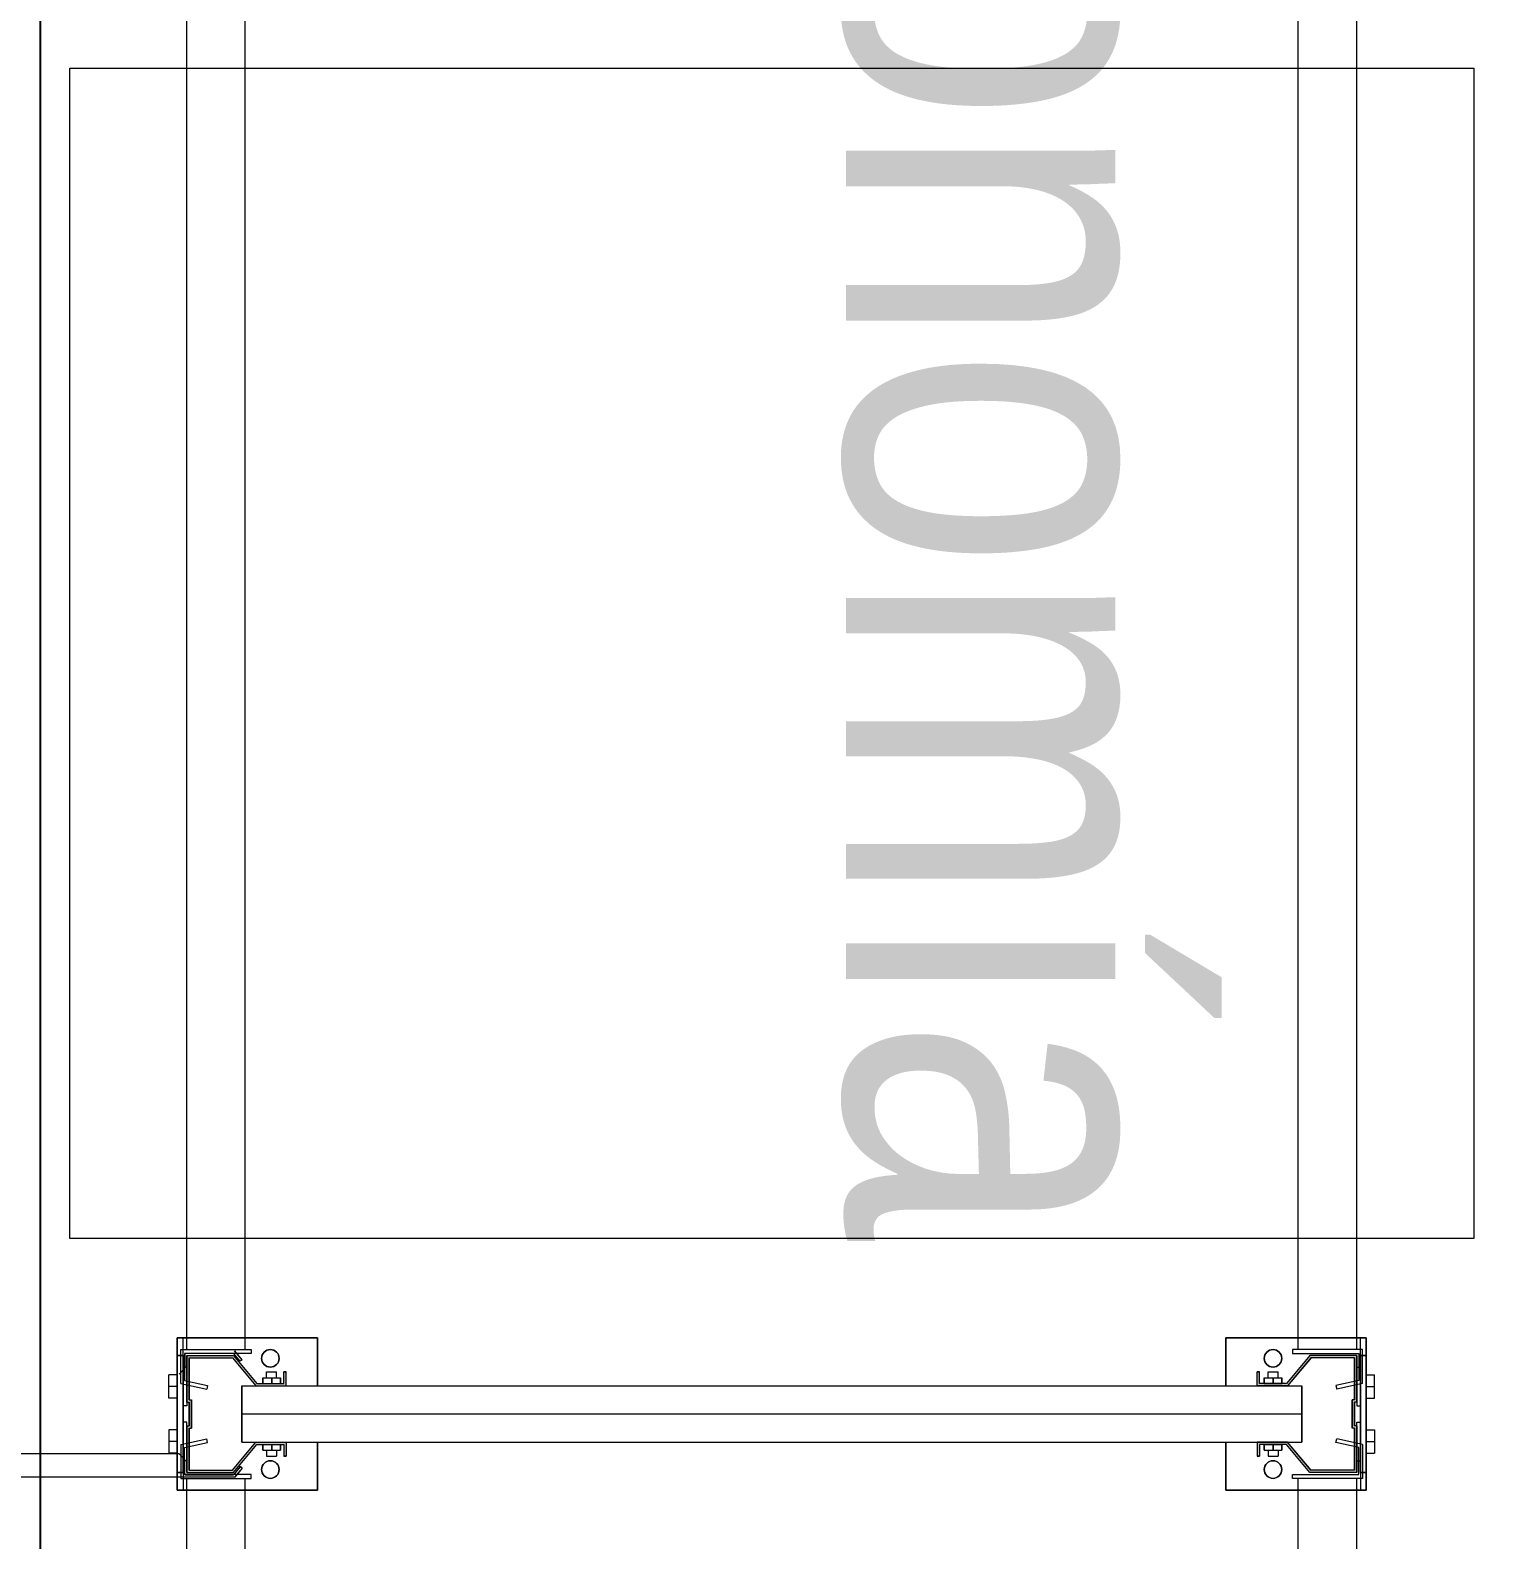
# Model space of a CAD drawing. Header units: metres. Extents: x 0 to 8715937, y -236336 to 216.
# Drawn here: x 122.657 to 123.91, y 85.087 to 86.377 of the extents above; entities that cross this region are included whole.
import ezdxf

# ---------------------------------------------------------------- set-up
doc = ezdxf.new("R2010")
doc.units = ezdxf.units.M
doc.header["$MEASUREMENT"] = 0
for name, color, linetype in [('0-BLOCK-EQUIPAMIENTO', 7, 'Continuous'), ('AAA BAST', 5, 'Continuous'), ('AAA CONECT', 3, 'Continuous'), ('AAA LARG', 1, 'Continuous'), ('AAA PALLETS', 7, 'Continuous'), ('TEXTO', 7, 'Continuous')]:
    doc.layers.add(name, color=color, linetype=linetype)
doc.styles.add('AR', font='arial.ttf')

# ---------------------------------------------------------------- blocks, each defined once
blk = doc.blocks.new('1A MODULO D FTE')
at = {"layer": 'AAA BAST', "lineweight": 5}
for points in [[(-2.34, 0.415), (-2.34, 0.417), (-2.35, 0.417), (-2.35, 0.44), (-2.326, 0.46), (-2.326, 0.5), (-2.366, 0.5), (-2.366, 0.498), (-2.386, 0.498), (-2.386, 0.5), (-2.426, 0.5), (-2.426, 0.46), (-2.402, 0.44), (-2.402, 0.417), (-2.412, 0.417), (-2.412, 0.415), (-2.4, 0.415), (-2.4, 0.4409), (-2.424, 0.4609), (-2.424, 0.498), (-2.388, 0.498), (-2.388, 0.496), (-2.364, 0.496), (-2.364, 0.498), (-2.328, 0.498), (-2.328, 0.4609), (-2.352, 0.4409), (-2.352, 0.415)], [(-0.012, 0.415), (-0.012, 0.417), (-0.002, 0.417), (-0.002, 0.44), (-0.026, 0.46), (-0.026, 0.5), (0.014, 0.5), (0.014, 0.498), (0.034, 0.498), (0.034, 0.5), (0.074, 0.5), (0.074, 0.46), (0.05, 0.44), (0.05, 0.417), (0.06, 0.417), (0.06, 0.415), (0.048, 0.415), (0.048, 0.4409), (0.072, 0.4609), (0.072, 0.498), (0.036, 0.498), (0.036, 0.496), (0.012, 0.496), (0.012, 0.498), (-0.024, 0.498), (-0.024, 0.4609), (0, 0.4409), (0, 0.415)], [(-2.34, -0.415), (-2.34, -0.417), (-2.35, -0.417), (-2.35, -0.44), (-2.326, -0.46), (-2.326, -0.5), (-2.366, -0.5), (-2.366, -0.498), (-2.386, -0.498), (-2.386, -0.5), (-2.426, -0.5), (-2.426, -0.46), (-2.402, -0.44), (-2.402, -0.417), (-2.412, -0.417), (-2.412, -0.415), (-2.4, -0.415), (-2.4, -0.4409), (-2.424, -0.4609), (-2.424, -0.498), (-2.388, -0.498), (-2.388, -0.496), (-2.364, -0.496), (-2.364, -0.498), (-2.328, -0.498), (-2.328, -0.4609), (-2.352, -0.4409), (-2.352, -0.415)], [(-0.012, -0.415), (-0.012, -0.417), (-0.002, -0.417), (-0.002, -0.44), (-0.026, -0.46), (-0.026, -0.5), (0.014, -0.5), (0.014, -0.498), (0.034, -0.498), (0.034, -0.5), (0.074, -0.5), (0.074, -0.46), (0.05, -0.44), (0.05, -0.417), (0.06, -0.417), (0.06, -0.415), (0.048, -0.415), (0.048, -0.4409), (0.072, -0.4609), (0.072, -0.498), (0.036, -0.498), (0.036, -0.496), (0.012, -0.496), (0.012, -0.498), (-0.024, -0.498), (-0.024, -0.4609), (0, -0.4409), (0, -0.415)]]:
    blk.add_hatch(color=251, dxfattribs=at).paths.add_polyline_path(points)
at = {"layer": 'AAA BAST', "color": 251, "lineweight": 5}
for p, q in [((-2.426, 0.5082), (-2.441, 0.5082)), ((-2.441, 0.5082), (-2.441, 0.3882)), ((-2.426, 0.5032), (-2.441, 0.5032)), ((-2.326, 0.5082), (-2.426, 0.5082)), ((-2.426, 0.5082), (-2.426, 0.5032)), ((-2.426, 0.5032), (-2.326, 0.5032)), ((-2.416, 0.5), (-2.416, 0.5032)), ((-2.416, 0.5032), (-2.383, 0.5032)), ((-2.3895, 0.5152), (-2.4095, 0.5152)), ((-2.4095, 0.5082), (-2.4095, 0.5152)), ((-2.3995, 0.5082), (-2.3995, 0.5152)), ((-2.3895, 0.5082), (-2.3895, 0.5152)), ((-2.383, 0.5), (-2.383, 0.5032)), ((-2.369, 0.5), (-2.369, 0.5032)), ((-2.3625, 0.5152), (-2.3425, 0.5152)), ((-2.3625, 0.5082), (-2.3625, 0.5152)), ((-2.3525, 0.5082), (-2.3525, 0.5152)), ((-2.3425, 0.5082), (-2.3425, 0.5152)), ((-2.336, 0.5), (-2.336, 0.5032)), ((-2.326, 0.5032), (-2.326, 0.5082)), ((-2.311, 0.5082), (-2.326, 0.5082)), ((-2.326, 0.5032), (-2.311, 0.5032)), ((-2.311, 0.3882), (-2.311, 0.5082)), ((-0.041, 0.3882), (-0.041, 0.5082)), ((-0.041, 0.5082), (-0.026, 0.5082)), ((-0.026, 0.5032), (-0.041, 0.5032)), ((-0.026, 0.5032), (-0.026, 0.5082)), ((-0.026, 0.5082), (0.074, 0.5082)), ((0.074, 0.5032), (-0.026, 0.5032)), ((-0.016, 0.5), (-0.016, 0.5032)), ((0.0105, 0.5152), (-0.0095, 0.5152)), ((-0.0095, 0.5082), (-0.0095, 0.5152)), ((0.0005, 0.5082), (0.0005, 0.5152)), ((0.0105, 0.5082), (0.0105, 0.5152)), ((0.017, 0.5), (0.017, 0.5032)), ((0.031, 0.5), (0.031, 0.5032)), ((0.064, 0.5032), (0.031, 0.5032)), ((0.0375, 0.5152), (0.0575, 0.5152)), ((0.0375, 0.5082), (0.0375, 0.5152)), ((0.0475, 0.5082), (0.0475, 0.5152)), ((0.0575, 0.5082), (0.0575, 0.5152)), ((0.064, 0.5), (0.064, 0.5032)), ((0.074, 0.5082), (0.074, 0.5032)), ((0.074, 0.5082), (0.089, 0.5082)), ((0.074, 0.5032), (0.089, 0.5032)), ((0.089, 0.5082), (0.089, 0.3882)), ((-2.386, 0.5), (-2.426, 0.5)), ((-2.426, 0.5), (-2.426, 0.46)), ((-2.424, 0.498), (-2.424, 0.4609)), ((-2.388, 0.498), (-2.424, 0.498)), ((-2.388, 0.498), (-2.388, 0.496)), ((-2.364, 0.496), (-2.388, 0.496)), ((-2.386, 0.5), (-2.386, 0.498)), ((-2.386, 0.5), (-2.383, 0.5)), ((-2.366, 0.498), (-2.386, 0.498)), ((-2.366, 0.5), (-2.369, 0.5)), ((-2.326, 0.5), (-2.366, 0.5)), ((-2.366, 0.5), (-2.366, 0.498)), ((-2.328, 0.498), (-2.364, 0.498)), ((-2.364, 0.498), (-2.364, 0.496)), ((-2.328, 0.498), (-2.328, 0.4609)), ((-2.326, 0.5), (-2.326, 0.46)), ((-0.026, 0.5), (0.014, 0.5)), ((-0.026, 0.5), (-0.026, 0.46)), ((-0.024, 0.498), (-0.024, 0.4609)), ((-0.024, 0.498), (0.012, 0.498)), ((0.012, 0.498), (0.012, 0.496)), ((0.012, 0.496), (0.036, 0.496)), ((0.014, 0.5), (0.014, 0.498)), ((0.014, 0.5), (0.017, 0.5)), ((0.014, 0.498), (0.034, 0.498)), ((0.034, 0.5), (0.031, 0.5)), ((0.034, 0.5), (0.074, 0.5)), ((0.034, 0.5), (0.034, 0.498)), ((0.036, 0.498), (0.072, 0.498)), ((0.036, 0.498), (0.036, 0.496)), ((0.072, 0.498), (0.072, 0.4609)), ((0.074, 0.5), (0.074, 0.46)), ((-2.426, 0.46), (-2.402, 0.44)), ((-2.424, 0.4609), (-2.4, 0.4409)), ((-2.4, 0.453), (-2.376, 0.453)), ((-2.4, -0.453), (-2.4, 0.453)), ((-2.376, 0.453), (-2.352, 0.453)), ((-2.376, -0.453), (-2.376, 0.453)), ((-2.328, 0.4609), (-2.352, 0.4409)), ((-2.352, -0.453), (-2.352, 0.453)), ((-2.326, 0.46), (-2.35, 0.44)), ((-0.026, 0.46), (-0.002, 0.44)), ((-0.024, 0.4609), (0, 0.4409)), ((0.024, 0.453), (0, 0.453)), ((0, -0.453), (0, 0.453)), ((0.048, 0.453), (0.024, 0.453)), ((0.024, -0.453), (0.024, 0.453)), ((0.072, 0.4609), (0.048, 0.4409)), ((0.048, -0.453), (0.048, 0.453)), ((0.074, 0.46), (0.05, 0.44)), ((-2.402, 0.44), (-2.402, 0.417)), ((-2.4, 0.4409), (-2.4, 0.415)), ((-2.352, 0.4409), (-2.352, 0.415)), ((-2.35, 0.44), (-2.35, 0.417)), ((-0.002, 0.44), (-0.002, 0.417)), ((0, 0.4409), (0, 0.415)), ((0.048, 0.4409), (0.048, 0.415)), ((0.05, 0.44), (0.05, 0.417)), ((-2.402, 0.436), (-2.407, 0.436)), ((-2.407, 0.421), (-2.407, 0.436)), ((-2.402, 0.4285), (-2.407, 0.4285)), ((-2.345, 0.436), (-2.35, 0.436)), ((-2.35, 0.421), (-2.35, 0.436)), ((-2.345, 0.4285), (-2.35, 0.4285)), ((-2.345, 0.421), (-2.345, 0.436)), ((-2.345, 0.4328), (-2.34, 0.4328)), ((-2.34, 0.4243), (-2.34, 0.4328)), ((-0.007, 0.4328), (-0.012, 0.4328)), ((-0.012, 0.4243), (-0.012, 0.4328)), ((-0.007, 0.436), (-0.002, 0.436)), ((-0.007, 0.421), (-0.007, 0.436)), ((-0.007, 0.4285), (-0.002, 0.4285)), ((-0.002, 0.421), (-0.002, 0.436)), ((0.05, 0.436), (0.055, 0.436)), ((0.05, 0.4285), (0.055, 0.4285)), ((0.055, 0.421), (0.055, 0.436)), ((-2.402, 0.417), (-2.412, 0.417)), ((-2.412, 0.417), (-2.412, 0.415)), ((-2.4, 0.415), (-2.412, 0.415)), ((-2.402, 0.421), (-2.407, 0.421)), ((-2.352, 0.415), (-2.34, 0.415)), ((-2.345, 0.421), (-2.35, 0.421)), ((-2.35, 0.417), (-2.34, 0.417)), ((-2.345, 0.4243), (-2.34, 0.4243)), ((-2.34, 0.415), (-2.34, 0.417)), ((-0.007, 0.4243), (-0.012, 0.4243)), ((-0.002, 0.417), (-0.012, 0.417)), ((-0.012, 0.415), (-0.012, 0.417)), ((0, 0.415), (-0.012, 0.415)), ((-0.007, 0.421), (-0.002, 0.421)), ((0.048, 0.415), (0.06, 0.415)), ((0.05, 0.421), (0.055, 0.421)), ((0.05, 0.417), (0.06, 0.417)), ((0.06, 0.417), (0.06, 0.415)), ((-2.441, 0.3882), (-2.4, 0.3882)), ((-2.352, 0.3882), (-2.311, 0.3882)), ((0, 0.3882), (-0.041, 0.3882)), ((0.089, 0.3882), (0.048, 0.3882)), ((-2.441, -0.5082), (-2.441, -0.3882)), ((-2.441, -0.3882), (-2.4, -0.3882)), ((-2.352, -0.3882), (-2.311, -0.3882)), ((-2.311, -0.3882), (-2.311, -0.5082)), ((0, -0.3882), (-0.041, -0.3882)), ((-0.041, -0.3882), (-0.041, -0.5082)), ((0.089, -0.3882), (0.048, -0.3882)), ((0.089, -0.5082), (0.089, -0.3882)), ((-2.4, -0.415), (-2.412, -0.415)), ((-2.412, -0.417), (-2.412, -0.415)), ((-2.402, -0.417), (-2.412, -0.417)), ((-2.402, -0.4199), (-2.407, -0.4199)), ((-2.407, -0.4349), (-2.407, -0.4199)), ((-2.402, -0.44), (-2.402, -0.417)), ((-2.4, -0.4409), (-2.4, -0.415)), ((-2.352, -0.4409), (-2.352, -0.415)), ((-2.352, -0.415), (-2.34, -0.415)), ((-2.35, -0.44), (-2.35, -0.417)), ((-2.35, -0.417), (-2.34, -0.417)), ((-2.345, -0.4199), (-2.35, -0.4199)), ((-2.35, -0.4349), (-2.35, -0.4199)), ((-2.345, -0.4349), (-2.345, -0.4199)), ((-2.345, -0.4232), (-2.34, -0.4232)), ((-2.34, -0.415), (-2.34, -0.417)), ((-2.34, -0.4317), (-2.34, -0.4232)), ((0, -0.415), (-0.012, -0.415)), ((-0.012, -0.415), (-0.012, -0.417)), ((-0.002, -0.417), (-0.012, -0.417)), ((-0.007, -0.4232), (-0.012, -0.4232)), ((-0.012, -0.4317), (-0.012, -0.4232)), ((-0.007, -0.4199), (-0.002, -0.4199)), ((-0.007, -0.4349), (-0.007, -0.4199)), ((-0.002, -0.44), (-0.002, -0.417)), ((-0.002, -0.4349), (-0.002, -0.4199)), ((0, -0.4409), (0, -0.415)), ((0.048, -0.4409), (0.048, -0.415)), ((0.048, -0.415), (0.06, -0.415)), ((0.05, -0.44), (0.05, -0.417)), ((0.05, -0.417), (0.06, -0.417)), ((0.05, -0.4199), (0.055, -0.4199)), ((0.055, -0.4349), (0.055, -0.4199)), ((0.06, -0.417), (0.06, -0.415)), ((-2.402, -0.4274), (-2.407, -0.4274)), ((-2.402, -0.4349), (-2.407, -0.4349)), ((-2.345, -0.4274), (-2.35, -0.4274)), ((-2.345, -0.4349), (-2.35, -0.4349)), ((-2.345, -0.4317), (-2.34, -0.4317)), ((-0.007, -0.4317), (-0.012, -0.4317)), ((-0.007, -0.4274), (-0.002, -0.4274)), ((-0.007, -0.4349), (-0.002, -0.4349)), ((0.05, -0.4274), (0.055, -0.4274)), ((0.05, -0.4349), (0.055, -0.4349)), ((-2.426, -0.46), (-2.402, -0.44)), ((-2.424, -0.4609), (-2.4, -0.4409)), ((-2.328, -0.4609), (-2.352, -0.4409)), ((-2.326, -0.46), (-2.35, -0.44)), ((-0.026, -0.46), (-0.002, -0.44)), ((-0.024, -0.4609), (0, -0.4409)), ((0.072, -0.4609), (0.048, -0.4409)), ((0.074, -0.46), (0.05, -0.44)), ((-2.426, -0.5), (-2.426, -0.46)), ((-2.424, -0.498), (-2.424, -0.4609)), ((-2.4, -0.453), (-2.376, -0.453)), ((-2.376, -0.453), (-2.352, -0.453)), ((-2.328, -0.498), (-2.328, -0.4609)), ((-2.326, -0.5), (-2.326, -0.46)), ((-0.026, -0.5), (-0.026, -0.46)), ((-0.024, -0.498), (-0.024, -0.4609)), ((0.024, -0.453), (0, -0.453)), ((0.048, -0.453), (0.024, -0.453)), ((0.072, -0.498), (0.072, -0.4609)), ((0.074, -0.5), (0.074, -0.46)), ((-2.386, -0.5), (-2.426, -0.5)), ((-2.388, -0.498), (-2.424, -0.498)), ((-2.416, -0.5), (-2.416, -0.5032)), ((-2.388, -0.498), (-2.388, -0.496)), ((-2.364, -0.496), (-2.388, -0.496)), ((-2.366, -0.498), (-2.386, -0.498)), ((-2.386, -0.5), (-2.386, -0.498)), ((-2.386, -0.5), (-2.383, -0.5)), ((-2.383, -0.5), (-2.383, -0.5032)), ((-2.369, -0.5), (-2.369, -0.5032)), ((-2.366, -0.5), (-2.369, -0.5)), ((-2.366, -0.5), (-2.366, -0.498)), ((-2.326, -0.5), (-2.366, -0.5)), ((-2.364, -0.498), (-2.364, -0.496)), ((-2.328, -0.498), (-2.364, -0.498)), ((-2.336, -0.5), (-2.336, -0.5032)), ((-0.026, -0.5), (0.014, -0.5)), ((-0.024, -0.498), (0.012, -0.498)), ((-0.016, -0.5), (-0.016, -0.5032)), ((0.012, -0.498), (0.012, -0.496)), ((0.012, -0.496), (0.036, -0.496)), ((0.014, -0.498), (0.034, -0.498)), ((0.014, -0.5), (0.014, -0.498)), ((0.014, -0.5), (0.017, -0.5)), ((0.017, -0.5), (0.017, -0.5032)), ((0.031, -0.5), (0.031, -0.5032)), ((0.034, -0.5), (0.031, -0.5)), ((0.034, -0.5), (0.034, -0.498)), ((0.034, -0.5), (0.074, -0.5)), ((0.036, -0.498), (0.036, -0.496)), ((0.036, -0.498), (0.072, -0.498)), ((0.064, -0.5), (0.064, -0.5032)), ((-2.426, -0.5032), (-2.441, -0.5032)), ((-2.426, -0.5082), (-2.441, -0.5082)), ((-2.426, -0.5032), (-2.326, -0.5032)), ((-2.426, -0.5082), (-2.426, -0.5032)), ((-2.326, -0.5082), (-2.426, -0.5082)), ((-2.416, -0.5032), (-2.383, -0.5032)), ((-2.4095, -0.5082), (-2.4095, -0.5152)), ((-2.3895, -0.5152), (-2.4095, -0.5152)), ((-2.3995, -0.5082), (-2.3995, -0.5152)), ((-2.3895, -0.5082), (-2.3895, -0.5152)), ((-2.3625, -0.5082), (-2.3625, -0.5152)), ((-2.3625, -0.5152), (-2.3425, -0.5152)), ((-2.3525, -0.5082), (-2.3525, -0.5152)), ((-2.3425, -0.5082), (-2.3425, -0.5152)), ((-2.326, -0.5032), (-2.326, -0.5082)), ((-2.326, -0.5032), (-2.311, -0.5032)), ((-2.311, -0.5082), (-2.326, -0.5082)), ((-0.026, -0.5032), (-0.041, -0.5032)), ((-0.041, -0.5082), (-0.026, -0.5082)), ((0.074, -0.5032), (-0.026, -0.5032)), ((-0.026, -0.5032), (-0.026, -0.5082)), ((-0.026, -0.5082), (0.074, -0.5082)), ((-0.0095, -0.5082), (-0.0095, -0.5152)), ((0.0105, -0.5152), (-0.0095, -0.5152)), ((0.0005, -0.5082), (0.0005, -0.5152)), ((0.0105, -0.5082), (0.0105, -0.5152)), ((0.064, -0.5032), (0.031, -0.5032)), ((0.0375, -0.5082), (0.0375, -0.5152)), ((0.0375, -0.5152), (0.0575, -0.5152)), ((0.0475, -0.5082), (0.0475, -0.5152)), ((0.0575, -0.5082), (0.0575, -0.5152)), ((0.074, -0.5082), (0.074, -0.5032)), ((0.074, -0.5032), (0.089, -0.5032)), ((0.074, -0.5082), (0.089, -0.5082))]:
    blk.add_line(p, q, dxfattribs=at)
for centre in [(-2.4235, 0.4285), (-2.3285, 0.4285), (-0.0235, 0.4285), (0.0715, 0.4285), (-2.4235, -0.4285), (-2.3285, -0.4285), (-0.0235, -0.4285), (0.0715, -0.4285)]:
    blk.add_circle(centre, 0.0075, dxfattribs=at)
at = {"layer": 'AAA CONECT', "color": 251, "lineweight": 5}
for p, q in [((-2.4223, -0.4527), (-2.43, -0.4591)), ((-2.421, -0.4542), (-2.428, -0.46)), ((-2.428, -0.5016), (-2.428, -0.46)), ((-2.4223, -0.4527), (-2.421, -0.4542)), ((-2.3297, -0.4527), (-2.331, -0.4542)), ((-2.331, -0.4542), (-2.324, -0.46)), ((-2.3297, -0.4527), (-2.322, -0.4591)), ((-2.324, -0.5016), (-2.324, -0.46)), ((-0.0223, -0.4527), (-0.03, -0.4591)), ((-0.021, -0.4542), (-0.028, -0.46)), ((-0.028, -0.5016), (-0.028, -0.46)), ((-0.0223, -0.4527), (-0.021, -0.4542)), ((-2.428, -0.5016), (-2.415, -0.5016)), ((-2.41, -0.5066), (-2.415, -0.5016)), ((-2.342, -0.5066), (-2.337, -0.5016)), ((-2.324, -0.5016), (-2.337, -0.5016)), ((-0.028, -0.5016), (-0.015, -0.5016)), ((-0.01, -0.5066), (-0.015, -0.5016))]:
    blk.add_line(p, q, dxfattribs=at)
at = {"layer": 'AAA CONECT', "color": 251, "lineweight": 5, "ltscale": 0.21}
for p, q in [((-2.43, -0.4591), (-2.43, -0.7909)), ((-0.03, -0.4591), (-0.03, -0.7909)), ((-2.41, -0.5066), (-2.41, -0.7434)), ((-0.01, -0.5066), (-0.01, -0.7434))]:
    blk.add_line(p, q, dxfattribs=at)
at = {"layer": 'AAA LARG', "color": 251, "lineweight": 5}
for p, q in [((-2.35, 0.505), (-2.3547, 0.4829)), ((-2.35, 0.505), (-2.321, 0.505)), ((-2.321, 0.505), (-2.321, 0.445)), ((-0.002, 0.505), (-0.031, 0.505)), ((-0.031, 0.505), (-0.031, 0.445)), ((-0.002, 0.505), (0.0027, 0.4829)), ((-2.3474, 0.5018), (-2.3516, 0.4822)), ((-2.3242, 0.5018), (-2.3474, 0.5018)), ((-2.3242, 0.445), (-2.3242, 0.5018)), ((-2.321, 0.5), (-0.031, 0.5)), ((-0.0278, 0.445), (-0.0278, 0.5018)), ((-0.0278, 0.5018), (-0.0046, 0.5018)), ((-0.0046, 0.5018), (-0.0004, 0.4822)), ((-2.3516, 0.4822), (-2.3547, 0.4829)), ((-0.0004, 0.4822), (0.0027, 0.4829)), ((-2.321, 0.445), (-2.3242, 0.445)), ((-2.321, 0.45), (-0.031, 0.45)), ((-0.031, 0.445), (-0.0278, 0.445)), ((-2.321, -0.445), (-2.3242, -0.445)), ((-2.3242, -0.445), (-2.3242, -0.5018)), ((-2.321, -0.505), (-2.321, -0.445)), ((-2.321, -0.45), (-0.031, -0.45)), ((-0.031, -0.505), (-0.031, -0.445)), ((-0.031, -0.445), (-0.0278, -0.445)), ((-0.0278, -0.445), (-0.0278, -0.5018)), ((-2.3516, -0.4822), (-2.3547, -0.4829)), ((-2.35, -0.505), (-2.3547, -0.4829)), ((-2.3474, -0.5018), (-2.3516, -0.4822)), ((-0.0046, -0.5018), (-0.0004, -0.4822)), ((-0.002, -0.505), (0.0027, -0.4829)), ((-0.0004, -0.4822), (0.0027, -0.4829)), ((-2.3242, -0.5018), (-2.3474, -0.5018)), ((-2.321, -0.5), (-0.031, -0.5)), ((-0.0278, -0.5018), (-0.0046, -0.5018)), ((-2.35, -0.505), (-2.321, -0.505)), ((-0.002, -0.505), (-0.031, -0.505))]:
    blk.add_line(p, q, dxfattribs=at)
at = {"layer": 'AAA PALLETS', "color": 251, "lineweight": 5, "ltscale": 0.21}
for p, q in [((-1.226, 0.6), (-2.226, 0.6)), ((-2.226, 0.6), (-2.226, -0.6)), ((-1.226, -0.6), (-1.226, 0.6)), ((-2.226, -0.6), (-1.226, -0.6))]:
    blk.add_line(p, q, dxfattribs=at)
blk = doc.blocks.new('DPM-EQUIPAMIENTO')
at = {"layer": 'AAA BAST', "xscale": -1, "rotation": 270}
for p in [(35.5705, 87.5703), (35.5705, 85.1703)]:
    blk.add_blockref('1A MODULO D FTE', p, dxfattribs=at)

msp = doc.modelspace()

# ---------------------------------------------------------------- hatches: boundary and pattern name
at = {"layer": 'AAA BAST', "lineweight": 5}
for points in [[(122.8755, 85.1583), (122.8735, 85.1583), (122.8735, 85.1683), (122.8505, 85.1683), (122.8305, 85.1443), (122.7905, 85.1443), (122.7905, 85.1843), (122.7925, 85.1843), (122.7925, 85.2043), (122.7905, 85.2043), (122.7905, 85.2443), (122.8305, 85.2443), (122.8505, 85.2203), (122.8735, 85.2203), (122.8735, 85.2303), (122.8755, 85.2303), (122.8755, 85.2183), (122.8496, 85.2183), (122.8296, 85.2423), (122.7925, 85.2423), (122.7925, 85.2063), (122.7945, 85.2063), (122.7945, 85.1823), (122.7925, 85.1823), (122.7925, 85.1463), (122.8296, 85.1463), (122.8496, 85.1703), (122.8755, 85.1703)], [(122.8755, 85.2303), (122.8735, 85.2303), (122.8735, 85.2203), (122.8505, 85.2203), (122.8305, 85.2443), (122.7905, 85.2443), (122.7905, 85.2043), (122.7925, 85.2043), (122.7925, 85.1843), (122.7905, 85.1843), (122.7905, 85.1443), (122.8305, 85.1443), (122.8505, 85.1683), (122.8735, 85.1683), (122.8735, 85.1583), (122.8755, 85.1583), (122.8755, 85.1703), (122.8496, 85.1703), (122.8296, 85.1463), (122.7925, 85.1463), (122.7925, 85.1823), (122.7945, 85.1823), (122.7945, 85.2063), (122.7925, 85.2063), (122.7925, 85.2423), (122.8296, 85.2423), (122.8496, 85.2183), (122.8755, 85.2183)], [(123.7055, 85.1583), (123.7075, 85.1583), (123.7075, 85.1683), (123.7305, 85.1683), (123.7505, 85.1443), (123.7905, 85.1443), (123.7905, 85.1843), (123.7885, 85.1843), (123.7885, 85.2043), (123.7905, 85.2043), (123.7905, 85.2443), (123.7505, 85.2443), (123.7305, 85.2203), (123.7075, 85.2203), (123.7075, 85.2303), (123.7055, 85.2303), (123.7055, 85.2183), (123.7315, 85.2183), (123.7515, 85.2423), (123.7885, 85.2423), (123.7885, 85.2063), (123.7865, 85.2063), (123.7865, 85.1823), (123.7885, 85.1823), (123.7885, 85.1463), (123.7515, 85.1463), (123.7315, 85.1703), (123.7055, 85.1703)], [(123.7055, 85.2303), (123.7075, 85.2303), (123.7075, 85.2203), (123.7305, 85.2203), (123.7505, 85.2443), (123.7905, 85.2443), (123.7905, 85.2043), (123.7885, 85.2043), (123.7885, 85.1843), (123.7905, 85.1843), (123.7905, 85.1443), (123.7505, 85.1443), (123.7305, 85.1683), (123.7075, 85.1683), (123.7075, 85.1583), (123.7055, 85.1583), (123.7055, 85.1703), (123.7315, 85.1703), (123.7515, 85.1463), (123.7885, 85.1463), (123.7885, 85.1823), (123.7865, 85.1823), (123.7865, 85.2063), (123.7885, 85.2063), (123.7885, 85.2423), (123.7515, 85.2423), (123.7315, 85.2183), (123.7055, 85.2183)]]:
    msp.add_hatch(color=251, dxfattribs=at).paths.add_polyline_path(points)

# ---------------------------------------------------------------- linework, layer by layer
at = {"ltscale": 0.1}
msp.add_lwpolyline([(122.6655, 88.6593), (140.6478, 88.6593), (140.6478, 72.1293), (122.6655, 72.1293)], close=True, dxfattribs=at)
at = {"layer": 'AAA BAST', "color": 251, "lineweight": 5}
for p, q in [((122.7823, 85.2443), (122.7823, 85.2593)), ((122.7823, 85.2593), (122.9023, 85.2593)), ((122.9023, 85.2593), (122.7823, 85.2593)), ((122.7823, 85.2593), (122.7823, 85.2443)), ((122.7873, 85.2443), (122.7873, 85.2593)), ((122.7873, 85.2443), (122.7873, 85.2593)), ((122.9023, 85.2593), (122.9023, 85.2183)), ((122.9023, 85.2183), (122.9023, 85.2593)), ((123.7987, 85.2593), (123.6787, 85.2593)), ((123.6787, 85.2593), (123.6787, 85.2183)), ((123.6787, 85.2183), (123.6787, 85.2593)), ((123.6787, 85.2593), (123.7987, 85.2593)), ((123.7937, 85.2443), (123.7937, 85.2593)), ((123.7937, 85.2443), (123.7937, 85.2593)), ((123.7987, 85.2443), (123.7987, 85.2593)), ((123.7987, 85.2593), (123.7987, 85.2443)), ((122.7823, 85.1443), (122.7823, 85.2443)), ((122.7823, 85.2443), (122.7873, 85.2443)), ((122.7873, 85.2443), (122.7823, 85.2443)), ((122.7823, 85.2443), (122.7823, 85.1443)), ((122.7873, 85.2443), (122.7873, 85.1443)), ((122.7873, 85.1443), (122.7873, 85.2443)), ((122.7905, 85.2043), (122.7905, 85.2443)), ((122.7905, 85.2443), (122.8305, 85.2443)), ((122.7905, 85.2443), (122.7905, 85.2043)), ((122.7905, 85.2443), (122.8305, 85.2443)), ((122.7925, 85.2423), (122.8296, 85.2423)), ((122.7925, 85.2063), (122.7925, 85.2423)), ((122.7925, 85.2423), (122.8296, 85.2423)), ((122.7925, 85.2423), (122.7925, 85.2063)), ((122.8296, 85.2423), (122.8496, 85.2183)), ((122.8296, 85.2423), (122.8496, 85.2183)), ((122.8305, 85.2443), (122.8505, 85.2203)), ((122.8305, 85.2443), (122.8505, 85.2203)), ((123.7505, 85.2443), (123.7305, 85.2203)), ((123.7505, 85.2443), (123.7305, 85.2203)), ((123.7515, 85.2423), (123.7315, 85.2183)), ((123.7515, 85.2423), (123.7315, 85.2183)), ((123.7905, 85.2443), (123.7505, 85.2443)), ((123.7905, 85.2443), (123.7505, 85.2443)), ((123.7885, 85.2423), (123.7515, 85.2423)), ((123.7885, 85.2423), (123.7515, 85.2423)), ((123.7885, 85.2063), (123.7885, 85.2423)), ((123.7885, 85.2423), (123.7885, 85.2063)), ((123.7905, 85.2043), (123.7905, 85.2443)), ((123.7905, 85.2443), (123.7905, 85.2043)), ((123.7937, 85.2443), (123.7937, 85.1443)), ((123.7987, 85.2443), (123.7937, 85.2443)), ((123.7937, 85.1443), (123.7937, 85.2443)), ((123.7937, 85.2443), (123.7987, 85.2443)), ((123.7987, 85.1443), (123.7987, 85.2443)), ((123.7987, 85.2443), (123.7987, 85.1443)), ((122.7905, 85.2343), (122.7873, 85.2343)), ((122.7873, 85.2343), (122.7873, 85.2013)), ((122.7905, 85.2343), (122.7873, 85.2343)), ((122.8588, 85.2253), (122.8588, 85.2303)), ((122.8588, 85.2303), (122.8673, 85.2303)), ((122.8673, 85.2253), (122.8673, 85.2303)), ((122.8735, 85.2203), (122.8735, 85.2303)), ((122.8735, 85.2303), (122.8755, 85.2303)), ((122.8735, 85.2203), (122.8735, 85.2303)), ((122.8755, 85.2303), (122.8735, 85.2303)), ((122.8755, 85.2183), (122.8755, 85.2303)), ((122.8755, 85.2183), (122.8755, 85.2303)), ((123.7055, 85.2183), (123.7055, 85.2303)), ((123.7075, 85.2303), (123.7055, 85.2303)), ((123.7055, 85.2183), (123.7055, 85.2303)), ((123.7055, 85.2303), (123.7075, 85.2303)), ((123.7075, 85.2203), (123.7075, 85.2303)), ((123.7075, 85.2203), (123.7075, 85.2303)), ((123.7148, 85.2253), (123.7148, 85.2303)), ((123.7148, 85.2303), (123.7233, 85.2303)), ((123.7233, 85.2253), (123.7233, 85.2303)), ((123.7905, 85.2343), (123.7937, 85.2343)), ((123.7905, 85.2343), (123.7937, 85.2343)), ((123.7937, 85.2343), (123.7937, 85.2013)), ((122.7753, 85.2078), (122.7753, 85.2278)), ((122.7823, 85.2278), (122.7753, 85.2278)), ((122.7753, 85.2078), (122.7753, 85.2278)), ((122.7823, 85.2278), (122.7753, 85.2278)), ((122.7823, 85.2178), (122.7753, 85.2178)), ((122.7823, 85.2178), (122.7753, 85.2178)), ((122.8376, 85.2183), (122.8376, 85.1943)), ((122.8376, 85.2183), (123.7435, 85.2183)), ((122.8376, 85.1943), (122.8376, 85.2183)), ((122.8376, 85.2183), (123.7435, 85.2183)), ((122.8496, 85.2183), (122.8755, 85.2183)), ((122.8496, 85.2183), (122.8755, 85.2183)), ((122.8505, 85.2203), (122.8735, 85.2203)), ((122.8505, 85.2203), (122.8735, 85.2203)), ((122.8556, 85.2203), (122.8556, 85.2253)), ((122.8556, 85.2253), (122.8706, 85.2253)), ((122.8556, 85.2253), (122.8556, 85.2203)), ((122.8556, 85.2253), (122.8706, 85.2253)), ((122.8556, 85.2203), (122.8706, 85.2203)), ((122.8631, 85.2203), (122.8631, 85.2253)), ((122.8631, 85.2253), (122.8631, 85.2203)), ((122.8706, 85.2203), (122.8706, 85.2253)), ((122.8706, 85.2253), (122.8706, 85.2203)), ((123.7315, 85.2183), (123.7055, 85.2183)), ((123.7315, 85.2183), (123.7055, 85.2183)), ((123.7305, 85.2203), (123.7075, 85.2203)), ((123.7305, 85.2203), (123.7075, 85.2203)), ((123.7115, 85.2203), (123.7115, 85.2253)), ((123.7115, 85.2253), (123.7265, 85.2253)), ((123.7115, 85.2253), (123.7115, 85.2203)), ((123.7115, 85.2253), (123.7265, 85.2253)), ((123.7115, 85.2203), (123.7265, 85.2203)), ((123.719, 85.2203), (123.719, 85.2253)), ((123.719, 85.2253), (123.719, 85.2203)), ((123.7265, 85.2203), (123.7265, 85.2253)), ((123.7265, 85.2253), (123.7265, 85.2203)), ((123.7435, 85.2183), (123.7435, 85.1943)), ((123.7435, 85.1943), (123.7435, 85.2183)), ((123.7987, 85.2278), (123.8057, 85.2278)), ((123.7987, 85.2278), (123.8057, 85.2278)), ((123.7987, 85.2178), (123.8057, 85.2178)), ((123.7987, 85.2178), (123.8057, 85.2178)), ((123.8057, 85.2078), (123.8057, 85.2278)), ((123.8057, 85.2078), (123.8057, 85.2278)), ((122.7823, 85.2078), (122.7753, 85.2078)), ((122.7823, 85.2078), (122.7753, 85.2078)), ((122.7905, 85.2043), (122.7925, 85.2043)), ((122.7905, 85.2043), (122.7905, 85.2013)), ((122.7905, 85.2043), (122.7925, 85.2043)), ((122.7905, 85.2043), (122.7905, 85.2013)), ((122.7925, 85.2063), (122.7945, 85.2063)), ((122.7925, 85.2063), (122.7945, 85.2063)), ((122.7925, 85.1843), (122.7925, 85.2043)), ((122.7925, 85.2043), (122.7925, 85.1843)), ((122.7945, 85.1823), (122.7945, 85.2063)), ((122.7945, 85.2063), (122.7945, 85.1823)), ((123.7885, 85.2063), (123.7865, 85.2063)), ((123.7865, 85.1823), (123.7865, 85.2063)), ((123.7885, 85.2063), (123.7865, 85.2063)), ((123.7865, 85.2063), (123.7865, 85.1823)), ((123.7885, 85.1843), (123.7885, 85.2043)), ((123.7905, 85.2043), (123.7885, 85.2043)), ((123.7885, 85.2043), (123.7885, 85.1843)), ((123.7905, 85.2043), (123.7885, 85.2043)), ((123.7905, 85.2043), (123.7905, 85.2013)), ((123.7905, 85.2043), (123.7905, 85.2013)), ((123.7987, 85.2078), (123.8057, 85.2078)), ((123.7987, 85.2078), (123.8057, 85.2078)), ((122.7905, 85.2013), (122.7873, 85.2013)), ((122.7905, 85.2013), (122.7873, 85.2013)), ((122.8376, 85.1943), (122.8376, 85.1703)), ((122.8376, 85.1943), (123.7435, 85.1943)), ((122.8376, 85.1703), (122.8376, 85.1943)), ((122.8376, 85.1943), (123.7435, 85.1943)), ((123.7435, 85.1943), (123.7435, 85.1703)), ((123.7435, 85.1703), (123.7435, 85.1943)), ((123.7905, 85.2013), (123.7937, 85.2013)), ((123.7905, 85.2013), (123.7937, 85.2013)), ((122.7753, 85.1808), (122.7753, 85.1608)), ((122.7823, 85.1808), (122.7753, 85.1808)), ((122.7753, 85.1808), (122.7753, 85.1608)), ((122.7823, 85.1808), (122.7753, 85.1808)), ((122.7905, 85.1873), (122.7873, 85.1873)), ((122.7905, 85.1873), (122.7873, 85.1873)), ((122.7873, 85.1543), (122.7873, 85.1873)), ((122.7905, 85.1843), (122.7905, 85.1873)), ((122.7905, 85.1843), (122.7905, 85.1873)), ((122.7905, 85.1443), (122.7905, 85.1843)), ((122.7905, 85.1843), (122.7925, 85.1843)), ((122.7905, 85.1843), (122.7905, 85.1443)), ((122.7905, 85.1843), (122.7925, 85.1843)), ((122.7925, 85.1463), (122.7925, 85.1823)), ((122.7925, 85.1823), (122.7945, 85.1823)), ((122.7925, 85.1823), (122.7925, 85.1463)), ((122.7925, 85.1823), (122.7945, 85.1823)), ((123.7885, 85.1823), (123.7865, 85.1823)), ((123.7885, 85.1823), (123.7865, 85.1823)), ((123.7905, 85.1843), (123.7885, 85.1843)), ((123.7905, 85.1843), (123.7885, 85.1843)), ((123.7885, 85.1463), (123.7885, 85.1823)), ((123.7885, 85.1823), (123.7885, 85.1463)), ((123.7905, 85.1873), (123.7937, 85.1873)), ((123.7905, 85.1843), (123.7905, 85.1873)), ((123.7905, 85.1873), (123.7937, 85.1873)), ((123.7905, 85.1843), (123.7905, 85.1873)), ((123.7905, 85.1443), (123.7905, 85.1843)), ((123.7905, 85.1843), (123.7905, 85.1443)), ((123.7937, 85.1543), (123.7937, 85.1873)), ((123.7987, 85.1808), (123.8057, 85.1808)), ((123.7987, 85.1808), (123.8057, 85.1808)), ((123.8057, 85.1808), (123.8057, 85.1608)), ((123.8057, 85.1808), (123.8057, 85.1608)), ((122.7823, 85.1708), (122.7753, 85.1708)), ((122.7823, 85.1708), (122.7753, 85.1708)), ((122.8296, 85.1463), (122.8496, 85.1703)), ((122.8296, 85.1463), (122.8496, 85.1703)), ((122.8305, 85.1443), (122.8505, 85.1683)), ((122.8305, 85.1443), (122.8505, 85.1683)), ((122.8376, 85.1703), (123.7435, 85.1703)), ((122.8376, 85.1703), (123.7435, 85.1703)), ((122.8496, 85.1703), (122.8755, 85.1703)), ((122.8496, 85.1703), (122.8755, 85.1703)), ((122.8505, 85.1683), (122.8735, 85.1683)), ((122.8505, 85.1683), (122.8735, 85.1683)), ((122.8556, 85.1633), (122.8556, 85.1683)), ((122.8556, 85.1683), (122.8706, 85.1683)), ((122.8556, 85.1683), (122.8556, 85.1633)), ((122.8631, 85.1633), (122.8631, 85.1683)), ((122.8631, 85.1683), (122.8631, 85.1633)), ((122.8706, 85.1633), (122.8706, 85.1683)), ((122.8706, 85.1683), (122.8706, 85.1633)), ((122.8735, 85.1683), (122.8735, 85.1583)), ((122.8735, 85.1683), (122.8735, 85.1583)), ((122.8755, 85.1703), (122.8755, 85.1583)), ((122.8755, 85.1703), (122.8755, 85.1583)), ((122.9023, 85.1703), (122.9023, 85.1293)), ((122.9023, 85.1293), (122.9023, 85.1703)), ((123.6787, 85.1703), (123.6787, 85.1293)), ((123.6787, 85.1293), (123.6787, 85.1703)), ((123.7315, 85.1703), (123.7055, 85.1703)), ((123.7055, 85.1703), (123.7055, 85.1583)), ((123.7315, 85.1703), (123.7055, 85.1703)), ((123.7055, 85.1703), (123.7055, 85.1583)), ((123.7305, 85.1683), (123.7075, 85.1683)), ((123.7075, 85.1683), (123.7075, 85.1583)), ((123.7305, 85.1683), (123.7075, 85.1683)), ((123.7075, 85.1683), (123.7075, 85.1583)), ((123.7115, 85.1633), (123.7115, 85.1683)), ((123.7115, 85.1683), (123.7265, 85.1683)), ((123.7115, 85.1683), (123.7115, 85.1633)), ((123.719, 85.1633), (123.719, 85.1683)), ((123.719, 85.1683), (123.719, 85.1633)), ((123.7265, 85.1633), (123.7265, 85.1683)), ((123.7265, 85.1683), (123.7265, 85.1633)), ((123.7505, 85.1443), (123.7305, 85.1683)), ((123.7505, 85.1443), (123.7305, 85.1683)), ((123.7515, 85.1463), (123.7315, 85.1703)), ((123.7515, 85.1463), (123.7315, 85.1703)), ((123.7987, 85.1708), (123.8057, 85.1708)), ((123.7987, 85.1708), (123.8057, 85.1708)), ((122.7823, 85.1608), (122.7753, 85.1608)), ((122.7823, 85.1608), (122.7753, 85.1608)), ((122.7905, 85.1543), (122.7873, 85.1543)), ((122.7905, 85.1543), (122.7873, 85.1543)), ((122.8556, 85.1633), (122.8706, 85.1633)), ((122.8556, 85.1633), (122.8706, 85.1633)), ((122.8588, 85.1633), (122.8588, 85.1583)), ((122.8588, 85.1583), (122.8673, 85.1583)), ((122.8673, 85.1633), (122.8673, 85.1583)), ((122.8755, 85.1583), (122.8735, 85.1583)), ((122.8735, 85.1583), (122.8755, 85.1583)), ((123.7055, 85.1583), (123.7075, 85.1583)), ((123.7075, 85.1583), (123.7055, 85.1583)), ((123.7115, 85.1633), (123.7265, 85.1633)), ((123.7115, 85.1633), (123.7265, 85.1633)), ((123.7148, 85.1633), (123.7148, 85.1583)), ((123.7148, 85.1583), (123.7233, 85.1583)), ((123.7233, 85.1633), (123.7233, 85.1583)), ((123.7905, 85.1543), (123.7937, 85.1543)), ((123.7905, 85.1543), (123.7937, 85.1543)), ((123.7987, 85.1608), (123.8057, 85.1608)), ((123.7987, 85.1608), (123.8057, 85.1608)), ((122.7873, 85.1443), (122.7823, 85.1443)), ((122.7823, 85.1293), (122.7823, 85.1443)), ((122.7823, 85.1443), (122.7873, 85.1443)), ((122.7823, 85.1443), (122.7823, 85.1293)), ((122.7873, 85.1443), (122.7873, 85.1293)), ((122.7873, 85.1443), (122.7873, 85.1293)), ((122.7905, 85.1443), (122.8305, 85.1443)), ((122.7905, 85.1443), (122.8305, 85.1443)), ((122.7925, 85.1463), (122.8296, 85.1463)), ((122.7925, 85.1463), (122.8296, 85.1463)), ((123.7905, 85.1443), (123.7505, 85.1443)), ((123.7905, 85.1443), (123.7505, 85.1443)), ((123.7885, 85.1463), (123.7515, 85.1463)), ((123.7885, 85.1463), (123.7515, 85.1463)), ((123.7937, 85.1443), (123.7987, 85.1443)), ((123.7937, 85.1443), (123.7937, 85.1293)), ((123.7987, 85.1443), (123.7937, 85.1443)), ((123.7937, 85.1443), (123.7937, 85.1293)), ((123.7987, 85.1293), (123.7987, 85.1443)), ((123.7987, 85.1443), (123.7987, 85.1293)), ((122.9023, 85.1293), (122.7823, 85.1293)), ((122.7823, 85.1293), (122.9023, 85.1293)), ((123.6787, 85.1293), (123.7987, 85.1293)), ((123.7987, 85.1293), (123.6787, 85.1293))]:
    msp.add_line(p, q, dxfattribs=at)
for centre in [(122.862, 85.2418), (122.862, 85.2418), (123.719, 85.2418), (123.719, 85.2418), (122.862, 85.1468), (122.862, 85.1468), (123.719, 85.1468), (123.719, 85.1468)]:
    msp.add_circle(centre, 0.0075, dxfattribs=at)
at = {"layer": 'AAA CONECT', "color": 251, "lineweight": 5}
for p, q in [((122.7889, 85.2463), (122.8305, 85.2463)), ((122.7889, 85.2463), (122.7889, 85.2333)), ((122.8363, 85.2393), (122.8305, 85.2463)), ((122.8379, 85.2406), (122.8315, 85.2483)), ((122.7839, 85.2283), (122.7889, 85.2333)), ((122.8379, 85.2406), (122.8363, 85.2393)), ((122.7839, 85.1603), (122.7889, 85.1553)), ((122.7839, 85.1603), (122.7889, 85.1553)), ((122.7889, 85.1423), (122.7889, 85.1553)), ((122.7889, 85.1423), (122.7889, 85.1553)), ((122.7889, 85.1423), (122.8305, 85.1423)), ((122.7889, 85.1423), (122.8305, 85.1423)), ((122.8363, 85.1492), (122.8305, 85.1423)), ((122.8363, 85.1492), (122.8305, 85.1423)), ((122.8379, 85.148), (122.8315, 85.1403)), ((122.8379, 85.148), (122.8315, 85.1403)), ((122.8379, 85.148), (122.8363, 85.1492)), ((122.8379, 85.148), (122.8363, 85.1492))]:
    msp.add_line(p, q, dxfattribs=at)
at = {"layer": 'AAA CONECT', "color": 251, "lineweight": 5, "ltscale": 0.21}
for p, q in [((122.7839, 85.1603), (122.5471, 85.1603)), ((122.7839, 85.1603), (122.5471, 85.1603)), ((122.8315, 85.1403), (122.4996, 85.1403)), ((122.8315, 85.1403), (122.4996, 85.1403))]:
    msp.add_line(p, q, dxfattribs=at)
at = {"layer": 'AAA LARG', "color": 251, "lineweight": 5}
for p, q in [((122.7905, 85.2493), (122.7905, 87.5393)), ((122.8405, 85.2493), (122.8405, 87.5393)), ((123.7405, 85.2493), (123.7405, 87.5393)), ((123.7905, 85.2493), (123.7905, 87.5393)), ((122.7855, 85.2203), (122.7855, 85.2493)), ((122.7855, 85.2493), (122.8455, 85.2493)), ((122.8455, 85.2461), (122.7887, 85.2461)), ((122.7887, 85.2461), (122.7887, 85.2229)), ((122.8455, 85.2493), (122.8455, 85.2461)), ((123.7955, 85.2493), (123.7355, 85.2493)), ((123.7355, 85.2493), (123.7355, 85.2461)), ((123.7355, 85.2461), (123.7923, 85.2461)), ((123.7923, 85.2461), (123.7923, 85.2229)), ((123.7955, 85.2203), (123.7955, 85.2493)), ((122.7855, 85.2203), (122.8076, 85.2156)), ((122.7887, 85.2229), (122.8083, 85.2187)), ((122.8083, 85.2187), (122.8076, 85.2156)), ((123.7923, 85.2229), (123.7728, 85.2187)), ((123.7728, 85.2187), (123.7734, 85.2156)), ((123.7955, 85.2203), (123.7734, 85.2156)), ((122.7855, 85.1683), (122.8076, 85.173)), ((122.7855, 85.1683), (122.7855, 85.1393)), ((122.7887, 85.1657), (122.8083, 85.1698)), ((122.7887, 85.1425), (122.7887, 85.1657)), ((122.8083, 85.1698), (122.8076, 85.173)), ((123.7728, 85.1698), (123.7734, 85.173)), ((123.7923, 85.1657), (123.7728, 85.1698)), ((123.7955, 85.1683), (123.7734, 85.173)), ((123.7923, 85.1425), (123.7923, 85.1657)), ((123.7955, 85.1683), (123.7955, 85.1393)), ((122.7855, 85.1393), (122.8455, 85.1393)), ((122.8455, 85.1425), (122.7887, 85.1425)), ((122.7905, 82.8493), (122.7905, 85.1393)), ((122.8405, 82.8493), (122.8405, 85.1393)), ((122.8455, 85.1393), (122.8455, 85.1425)), ((123.7355, 85.1393), (123.7355, 85.1425)), ((123.7355, 85.1425), (123.7923, 85.1425)), ((123.7955, 85.1393), (123.7355, 85.1393)), ((123.7405, 82.8493), (123.7405, 85.1393)), ((123.7905, 82.8493), (123.7905, 85.1393))]:
    msp.add_line(p, q, dxfattribs=at)
at = {"layer": 'AAA PALLETS', "color": 251, "lineweight": 5, "ltscale": 0.21}
for p, q in [((122.6905, 85.3443), (122.6905, 86.3443)), ((122.6905, 86.3443), (123.8905, 86.3443)), ((123.8905, 86.3443), (123.8905, 85.3443)), ((123.8905, 85.3443), (122.6905, 85.3443))]:
    msp.add_line(p, q, dxfattribs=at)

# ---------------------------------------------------------------- block references
at = {"layer": '0-BLOCK-EQUIPAMIENTO'}
msp.add_blockref('DPM-EQUIPAMIENTO', (87.72, 0), dxfattribs=at)

# ---------------------------------------------------------------- texts
at = {"layer": 'TEXTO', "ltscale": 0.1, "insert": (123.6539, 88.3932), "char_height": 0.300033, "attachment_point": 1, "rotation": 270, "style": 'AR'}
msp.add_mtext_dynamic_manual_height_columns('\\pi1.0642;{\\fArial Narrow|b0|i0|c0|p34;Gastronomía}', width=4.08123, gutter_width=12.5, heights=[0], dxfattribs=at)

doc.saveas('drawing.dxf')
